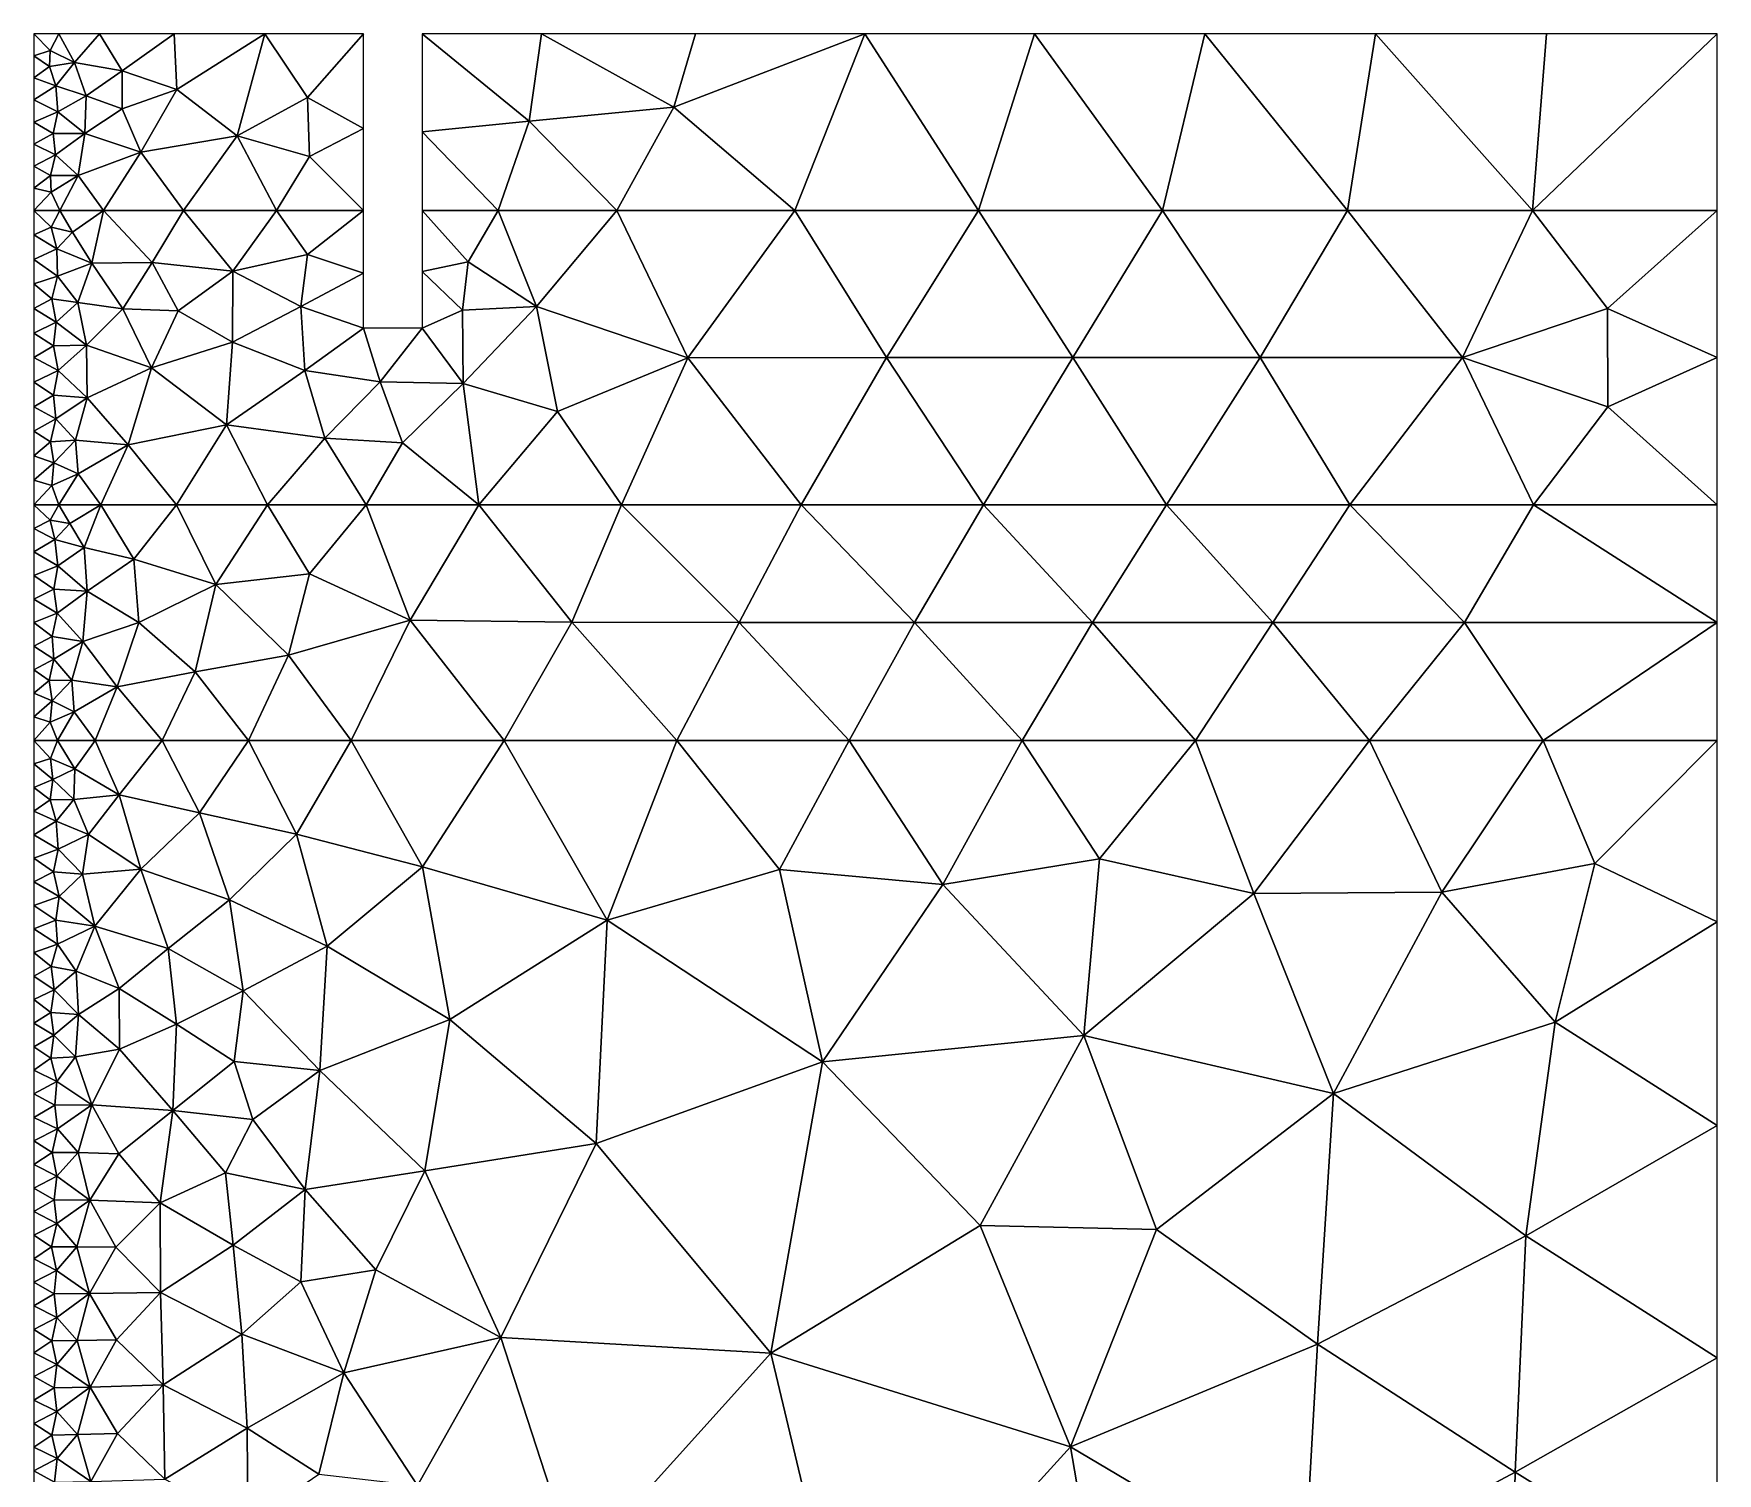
# Model space of a CAD drawing. Header units: metres. Extents: x 1 to 72, y -280 to 0.
# Drawn here: x 1 to 72.5, y -61.1 to 0 of the extents above; entities that cross this region are included whole.
import ezdxf

# ---------------------------------------------------------------- set-up
doc = ezdxf.new("R2010")
doc.units = ezdxf.units.M

msp = doc.modelspace()

# ---------------------------------------------------------------- linework, layer by layer
at = {"layer": 'layer', "color": 0}
for points in [[(1, 0), (1, -0.9375), (1.69765, -0.71181)], [(2.07277, 0), (1, 0), (1.69765, -0.71181)], [(2.73909, -1.22739), (2.07277, 0), (1.69765, -0.71181)], [(3.79344, 0), (2.07277, 0), (2.73909, -1.22739)], [(4.76298, -1.56992), (3.79344, 0), (2.73909, -1.22739)], [(6.97285, 0), (3.79344, 0), (4.76298, -1.56992)], [(6.97285, 0), (4.76298, -1.56992), (7.08224, -2.36411)], [(10.8201, 0), (6.97285, 0), (7.08224, -2.36411)], [(9.63939, -4.33624), (10.8201, 0), (7.08224, -2.36411)], [(12.6349, -2.71457), (10.8201, 0), (9.63939, -4.33624)], [(15, 0), (10.8201, 0), (12.6349, -2.71457)], [(15, -4.01767), (15, 0), (12.6349, -2.71457)], [(17.5, 0), (17.5, -4.1617), (22.0404, -3.71343)], [(22.5658, 0), (17.5, 0), (22.0404, -3.71343)], [(28.1859, -3.11889), (22.5658, 0), (22.0404, -3.71343)], [(29.1092, 0), (22.5658, 0), (28.1859, -3.11889)], [(36.3006, 0), (29.1092, 0), (28.1859, -3.11889)], [(28.1859, -3.11889), (33.3286, -7.5), (36.3006, 0)], [(33.3286, -7.5), (41.1229, -7.5), (36.3006, 0)], [(43.507, 0), (36.3006, 0), (41.1229, -7.5)], [(41.1229, -7.5), (48.9431, -7.5), (43.507, 0)], [(50.7376, 0), (43.507, 0), (48.9431, -7.5)], [(48.9431, -7.5), (56.7906, -7.5), (50.7376, 0)], [(57.9893, 0), (50.7376, 0), (56.7906, -7.5)], [(56.7906, -7.5), (64.6453, -7.5), (57.9893, 0)], [(65.2446, 0), (57.9893, 0), (64.6453, -7.5)], [(64.6453, -7.5), (72.5, -7.5), (72.5, 0)], [(72.5, 0), (65.2446, 0), (64.6453, -7.5)], [(1.69765, -0.71181), (1, -0.9375), (1.67637, -1.39417)], [(1.69765, -0.71181), (1.67637, -1.39417), (2.73909, -1.22739)], [(1, -0.9375), (1, -1.875), (1.67637, -1.39417)], [(1.67637, -1.39417), (1, -1.875), (1.94608, -2.2124)], [(1.67637, -1.39417), (1.94608, -2.2124), (2.73909, -1.22739)], [(2.73909, -1.22739), (1.94608, -2.2124), (3.23296, -2.63935)], [(4.76298, -1.56992), (2.73909, -1.22739), (3.23296, -2.63935)], [(1, -1.875), (1, -2.8125), (1.94608, -2.2124)], [(4.75731, -3.18868), (4.76298, -1.56992), (3.23296, -2.63935)], [(7.08224, -2.36411), (4.76298, -1.56992), (4.75731, -3.18868)], [(1.94608, -2.2124), (1, -2.8125), (2.02923, -3.31745)], [(1, -2.8125), (1, -3.75), (2.02923, -3.31745)], [(1.94608, -2.2124), (2.02923, -3.31745), (3.23296, -2.63935)], [(3.23296, -2.63935), (2.02923, -3.31745), (3.17179, -4.24133)], [(3.23296, -2.63935), (3.17179, -4.24133), (4.75731, -3.18868)], [(5.55144, -5.02421), (7.08224, -2.36411), (4.75731, -3.18868)], [(5.55144, -5.02421), (9.63939, -4.33624), (7.08224, -2.36411)], [(12.7179, -5.2137), (12.6349, -2.71457), (9.63939, -4.33624)], [(12.7179, -5.2137), (15, -4.01767), (12.6349, -2.71457)], [(2.02923, -3.31745), (1, -3.75), (1.82634, -4.23207)], [(2.02923, -3.31745), (1.82634, -4.23207), (3.17179, -4.24133)], [(3.17179, -4.24133), (5.55144, -5.02421), (4.75731, -3.18868)], [(22.0404, -3.71343), (25.7708, -7.5), (28.1859, -3.11889)], [(25.7708, -7.5), (33.3286, -7.5), (28.1859, -3.11889)], [(1, -3.75), (1, -4.6875), (1.82634, -4.23207)], [(1.82634, -4.23207), (1, -4.6875), (1.93213, -5.14124)], [(1.82634, -4.23207), (1.93213, -5.14124), (3.17179, -4.24133)], [(3.17179, -4.24133), (1.93213, -5.14124), (2.88378, -6.02569)], [(2.88378, -6.02569), (5.55144, -5.02421), (3.17179, -4.24133)], [(15, -7.5), (15, -4.01767), (12.7179, -5.2137)], [(22.0404, -3.71343), (17.5, -4.1617), (20.7198, -7.5)], [(17.5, -4.1617), (17.5, -7.5), (20.7198, -7.5)], [(20.7198, -7.5), (25.7708, -7.5), (22.0404, -3.71343)], [(1, -4.6875), (1, -5.625), (1.93213, -5.14124)], [(5.55144, -5.02421), (7.36363, -7.5), (9.63939, -4.33624)], [(7.36363, -7.5), (11.3151, -7.5), (9.63939, -4.33624)], [(9.63939, -4.33624), (11.3151, -7.5), (12.7179, -5.2137)], [(1.93213, -5.14124), (1, -5.625), (1.7115, -6.01899)], [(1, -5.625), (1, -6.5625), (1.7115, -6.01899)], [(1.93213, -5.14124), (1.7115, -6.01899), (2.88378, -6.02569)], [(2.88378, -6.02569), (3.9631, -7.5), (5.55144, -5.02421)], [(3.9631, -7.5), (7.36363, -7.5), (5.55144, -5.02421)], [(11.3151, -7.5), (15, -7.5), (12.7179, -5.2137)], [(1.7115, -6.01899), (1, -6.5625), (1.74206, -6.72303)], [(1.7115, -6.01899), (1.74206, -6.72303), (2.88378, -6.02569)], [(1.74206, -6.72303), (2.11502, -7.5), (2.88378, -6.02569)], [(2.11502, -7.5), (3.9631, -7.5), (2.88378, -6.02569)], [(1, -6.5625), (1, -7.5), (1.74206, -6.72303)], [(1, -7.5), (2.11502, -7.5), (1.74206, -6.72303)], [(1, -7.5), (1, -8.54167), (1.74935, -8.21847)], [(2.11502, -7.5), (1, -7.5), (1.74935, -8.21847)], [(2.65249, -8.41872), (2.11502, -7.5), (1.74935, -8.21847)], [(3.9631, -7.5), (2.11502, -7.5), (2.65249, -8.41872)], [(3.9631, -7.5), (2.65249, -8.41872), (3.46421, -9.73848)], [(6.02837, -9.71084), (3.9631, -7.5), (3.46421, -9.73848)], [(7.36363, -7.5), (3.9631, -7.5), (6.02837, -9.71084)], [(9.46393, -10.0747), (7.36363, -7.5), (6.02837, -9.71084)], [(11.3151, -7.5), (7.36363, -7.5), (9.46393, -10.0747)], [(12.6237, -9.36625), (11.3151, -7.5), (9.46393, -10.0747)], [(15, -7.5), (11.3151, -7.5), (12.6237, -9.36625)], [(15, -10.1639), (15, -7.5), (12.6237, -9.36625)], [(17.5, -7.5), (17.5, -10.0969), (19.4571, -9.68379)], [(20.7198, -7.5), (17.5, -7.5), (19.4571, -9.68379)], [(22.3537, -11.5802), (20.7198, -7.5), (19.4571, -9.68379)], [(25.7708, -7.5), (20.7198, -7.5), (22.3537, -11.5802)], [(28.7845, -13.7663), (25.7708, -7.5), (22.3537, -11.5802)], [(33.3286, -7.5), (25.7708, -7.5), (28.7845, -13.7663)], [(37.2167, -13.7522), (33.3286, -7.5), (28.7845, -13.7663)], [(41.1229, -7.5), (33.3286, -7.5), (37.2167, -13.7522)], [(45.1348, -13.7503), (41.1229, -7.5), (37.2167, -13.7522)], [(48.9431, -7.5), (41.1229, -7.5), (45.1348, -13.7503)], [(53.0917, -13.7499), (48.9431, -7.5), (45.1348, -13.7503)], [(56.7906, -7.5), (48.9431, -7.5), (53.0917, -13.7499)], [(61.6843, -13.7492), (56.7906, -7.5), (53.0917, -13.7499)], [(64.6453, -7.5), (56.7906, -7.5), (61.6843, -13.7492)], [(67.8336, -11.666), (64.6453, -7.5), (61.6843, -13.7492)], [(72.5, -7.5), (64.6453, -7.5), (67.8336, -11.666)], [(72.5, -13.75), (72.5, -7.5), (67.8336, -11.666)], [(1.74935, -8.21847), (1, -8.54167), (1.97925, -9.13195)], [(1, -8.54167), (1, -9.58333), (1.97925, -9.13195)], [(1.74935, -8.21847), (1.97925, -9.13195), (2.65249, -8.41872)], [(2.65249, -8.41872), (1.97925, -9.13195), (3.46421, -9.73848)], [(1.97925, -9.13195), (1, -9.58333), (2.01216, -10.2895)], [(1.97925, -9.13195), (2.01216, -10.2895), (3.46421, -9.73848)], [(1, -9.58333), (1, -10.625), (2.01216, -10.2895)], [(2.01216, -10.2895), (2.86933, -11.4067), (3.46421, -9.73848)], [(3.46421, -9.73848), (2.86933, -11.4067), (4.78483, -11.6807)], [(6.02837, -9.71084), (3.46421, -9.73848), (4.78483, -11.6807)], [(7.1382, -11.759), (6.02837, -9.71084), (4.78483, -11.6807)], [(9.46393, -10.0747), (6.02837, -9.71084), (7.1382, -11.759)], [(12.3398, -11.5814), (12.6237, -9.36625), (9.46393, -10.0747)], [(12.3398, -11.5814), (15, -10.1639), (12.6237, -9.36625)], [(19.4571, -9.68379), (17.5, -10.0969), (19.2118, -11.7418)], [(19.4571, -9.68379), (19.2118, -11.7418), (22.3537, -11.5802)], [(2.01216, -10.2895), (1, -10.625), (1.76596, -11.2484)], [(1, -10.625), (1, -11.6667), (1.76596, -11.2484)], [(2.01216, -10.2895), (1.76596, -11.2484), (2.86933, -11.4067)], [(9.46393, -10.0747), (7.1382, -11.759), (9.44071, -13.0906)], [(9.44071, -13.0906), (12.3398, -11.5814), (9.46393, -10.0747)], [(15, -12.5), (15, -10.1639), (12.3398, -11.5814)], [(17.5, -10.0969), (17.5, -12.5), (19.2118, -11.7418)], [(1.76596, -11.2484), (1, -11.6667), (1.95457, -12.2506)], [(1.76596, -11.2484), (1.95457, -12.2506), (2.86933, -11.4067)], [(2.86933, -11.4067), (1.95457, -12.2506), (3.24915, -13.2233)], [(2.86933, -11.4067), (3.24915, -13.2233), (4.78483, -11.6807)], [(1, -11.6667), (1, -12.7083), (1.95457, -12.2506)], [(4.78483, -11.6807), (3.24915, -13.2233), (6.00965, -14.1908)], [(7.1382, -11.759), (4.78483, -11.6807), (6.00965, -14.1908)], [(6.00965, -14.1908), (9.44071, -13.0906), (7.1382, -11.759)], [(12.5107, -14.2929), (12.3398, -11.5814), (9.44071, -13.0906)], [(15, -12.5), (12.3398, -11.5814), (12.5107, -14.2929)], [(19.2118, -11.7418), (17.5, -12.5), (19.2377, -14.8549)], [(19.2118, -11.7418), (19.2377, -14.8549), (22.3537, -11.5802)], [(19.2377, -14.8549), (23.2495, -16.0403), (22.3537, -11.5802)], [(23.2495, -16.0403), (28.7845, -13.7663), (22.3537, -11.5802)], [(67.8432, -15.833), (67.8336, -11.666), (61.6843, -13.7492)], [(67.8432, -15.833), (72.5, -13.75), (67.8336, -11.666)], [(1.95457, -12.2506), (1, -12.7083), (1.84659, -13.248)], [(1, -12.7083), (1, -13.75), (1.84659, -13.248)], [(1.95457, -12.2506), (1.84659, -13.248), (3.24915, -13.2233)], [(15.7164, -14.7808), (15, -12.5), (12.5107, -14.2929)], [(17.5, -12.5), (15, -12.5), (15.7164, -14.7808)], [(17.5, -12.5), (15.7164, -14.7808), (19.2377, -14.8549)], [(1.84659, -13.248), (1, -13.75), (2.03421, -14.3038)], [(1.84659, -13.248), (2.03421, -14.3038), (3.24915, -13.2233)], [(3.24915, -13.2233), (2.03421, -14.3038), (3.26611, -15.4562)], [(3.24915, -13.2233), (3.26611, -15.4562), (6.00965, -14.1908)], [(6.00965, -14.1908), (9.18992, -16.6034), (9.44071, -13.0906)], [(12.5107, -14.2929), (9.44071, -13.0906), (9.18992, -16.6034)], [(1, -13.75), (1, -14.7917), (2.03421, -14.3038)], [(5.00931, -17.4583), (6.00965, -14.1908), (3.26611, -15.4562)], [(5.00931, -17.4583), (9.18992, -16.6034), (6.00965, -14.1908)], [(9.18992, -16.6034), (13.3577, -17.1754), (12.5107, -14.2929)], [(15.7164, -14.7808), (12.5107, -14.2929), (13.3577, -17.1754)], [(23.2495, -16.0403), (25.965, -20), (28.7845, -13.7663)], [(25.965, -20), (33.5912, -20), (28.7845, -13.7663)], [(28.7845, -13.7663), (33.5912, -20), (37.2167, -13.7522)], [(33.5912, -20), (41.3331, -20), (37.2167, -13.7522)], [(37.2167, -13.7522), (41.3331, -20), (45.1348, -13.7503)], [(41.3331, -20), (49.1015, -20), (45.1348, -13.7503)], [(45.1348, -13.7503), (49.1015, -20), (53.0917, -13.7499)], [(49.1015, -20), (56.8965, -20), (53.0917, -13.7499)], [(53.0917, -13.7499), (56.8965, -20), (61.6843, -13.7492)], [(56.8965, -20), (64.6983, -20), (61.6843, -13.7492)], [(61.6843, -13.7492), (64.6983, -20), (67.8432, -15.833)], [(72.5, -20), (72.5, -13.75), (67.8432, -15.833)], [(2.03421, -14.3038), (1, -14.7917), (1.84667, -15.3489)], [(1, -14.7917), (1, -15.8333), (1.84667, -15.3489)], [(2.03421, -14.3038), (1.84667, -15.3489), (3.26611, -15.4562)], [(13.3577, -17.1754), (16.67, -17.3626), (15.7164, -14.7808)], [(16.67, -17.3626), (19.2377, -14.8549), (15.7164, -14.7808)], [(16.67, -17.3626), (19.9067, -20), (19.2377, -14.8549)], [(19.9067, -20), (23.2495, -16.0403), (19.2377, -14.8549)], [(1.84667, -15.3489), (1, -15.8333), (1.93533, -16.3516)], [(1.84667, -15.3489), (1.93533, -16.3516), (3.26611, -15.4562)], [(3.26611, -15.4562), (1.93533, -16.3516), (2.78235, -17.2611)], [(2.78235, -17.2611), (5.00931, -17.4583), (3.26611, -15.4562)], [(1, -15.8333), (1, -16.875), (1.93533, -16.3516)], [(1.93533, -16.3516), (1, -16.875), (1.7162, -17.3277)], [(1.93533, -16.3516), (1.7162, -17.3277), (2.78235, -17.2611)], [(19.9067, -20), (25.965, -20), (23.2495, -16.0403)], [(64.6983, -20), (72.5, -20), (67.8432, -15.833)], [(1, -16.875), (1, -17.9167), (1.7162, -17.3277)], [(5.00931, -17.4583), (7.06398, -20), (9.18992, -16.6034)], [(7.06398, -20), (10.9368, -20), (9.18992, -16.6034)], [(9.18992, -16.6034), (10.9368, -20), (13.3577, -17.1754)], [(1.7162, -17.3277), (1, -17.9167), (1.86008, -18.2227)], [(1.7162, -17.3277), (1.86008, -18.2227), (2.78235, -17.2611)], [(2.78235, -17.2611), (1.86008, -18.2227), (2.89221, -18.6882)], [(2.89221, -18.6882), (5.00931, -17.4583), (2.78235, -17.2611)], [(2.89221, -18.6882), (3.85827, -20), (5.00931, -17.4583)], [(3.85827, -20), (7.06398, -20), (5.00931, -17.4583)], [(10.9368, -20), (15.1212, -20), (13.3577, -17.1754)], [(13.3577, -17.1754), (15.1212, -20), (16.67, -17.3626)], [(15.1212, -20), (19.9067, -20), (16.67, -17.3626)], [(1, -17.9167), (1, -18.9583), (1.86008, -18.2227)], [(1.86008, -18.2227), (1, -18.9583), (1.76571, -19.1756)], [(1.86008, -18.2227), (1.76571, -19.1756), (2.89221, -18.6882)], [(1, -18.9583), (1, -20), (1.76571, -19.1756)], [(1, -20), (2.07229, -20), (1.76571, -19.1756)], [(1.76571, -19.1756), (2.07229, -20), (2.89221, -18.6882)], [(2.07229, -20), (3.85827, -20), (2.89221, -18.6882)], [(1, -20), (1, -21), (1.70242, -20.6521)], [(2.07229, -20), (1, -20), (1.70242, -20.6521)], [(2.537, -20.7878), (2.07229, -20), (1.70242, -20.6521)], [(3.85827, -20), (2.07229, -20), (2.537, -20.7878)], [(3.85827, -20), (2.537, -20.7878), (3.1464, -21.8059)], [(5.25767, -22.3087), (3.85827, -20), (3.1464, -21.8059)], [(7.06398, -20), (3.85827, -20), (5.25767, -22.3087)], [(8.73445, -23.3859), (7.06398, -20), (5.25767, -22.3087)], [(10.9368, -20), (7.06398, -20), (8.73445, -23.3859)], [(12.72, -22.9339), (10.9368, -20), (8.73445, -23.3859)], [(15.1212, -20), (10.9368, -20), (12.72, -22.9339)], [(16.983, -24.9001), (15.1212, -20), (12.72, -22.9339)], [(19.9067, -20), (15.1212, -20), (16.983, -24.9001)], [(23.8518, -24.9829), (19.9067, -20), (16.983, -24.9001)], [(25.965, -20), (19.9067, -20), (23.8518, -24.9829)], [(30.961, -24.997), (25.965, -20), (23.8518, -24.9829)], [(33.5912, -20), (25.965, -20), (30.961, -24.997)], [(38.4103, -24.9994), (33.5912, -20), (30.961, -24.997)], [(41.3331, -20), (33.5912, -20), (38.4103, -24.9994)], [(45.9643, -24.9998), (41.3331, -20), (38.4103, -24.9994)], [(49.1015, -20), (41.3331, -20), (45.9643, -24.9998)], [(53.6301, -24.9999), (49.1015, -20), (45.9643, -24.9998)], [(56.8965, -20), (49.1015, -20), (53.6301, -24.9999)], [(61.7596, -24.9999), (56.8965, -20), (53.6301, -24.9999)], [(64.6983, -20), (56.8965, -20), (61.7596, -24.9999)], [(72.5, -25), (64.6983, -20), (61.7596, -24.9999)], [(72.5, -25), (72.5, -20), (64.6983, -20)], [(1.70242, -20.6521), (1, -21), (1.90279, -21.4727)], [(1.70242, -20.6521), (1.90279, -21.4727), (2.537, -20.7878)], [(1, -21), (1, -22), (1.90279, -21.4727)], [(2.537, -20.7878), (1.90279, -21.4727), (3.1464, -21.8059)], [(1.90279, -21.4727), (1, -22), (2.0301, -22.5871)], [(1, -22), (1, -23), (2.0301, -22.5871)], [(1.90279, -21.4727), (2.0301, -22.5871), (3.1464, -21.8059)], [(2.0301, -22.5871), (3.26846, -23.6669), (3.1464, -21.8059)], [(5.25767, -22.3087), (3.1464, -21.8059), (3.26846, -23.6669)], [(2.0301, -22.5871), (1, -23), (1.86096, -23.572)], [(2.0301, -22.5871), (1.86096, -23.572), (3.26846, -23.6669)], [(5.46866, -24.9938), (5.25767, -22.3087), (3.26846, -23.6669)], [(8.73445, -23.3859), (5.25767, -22.3087), (5.46866, -24.9938)], [(1, -23), (1, -24), (1.86096, -23.572)], [(1.86096, -23.572), (1, -24), (2.00231, -24.6035)], [(1.86096, -23.572), (2.00231, -24.6035), (3.26846, -23.6669)], [(5.46866, -24.9938), (7.85899, -27.0813), (8.73445, -23.3859)], [(7.85899, -27.0813), (11.8164, -26.3835), (8.73445, -23.3859)], [(12.72, -22.9339), (8.73445, -23.3859), (11.8164, -26.3835)], [(11.8164, -26.3835), (16.983, -24.9001), (12.72, -22.9339)], [(1, -24), (1, -25), (2.00231, -24.6035)], [(3.26846, -23.6669), (2.00231, -24.6035), (3.08801, -25.7936)], [(3.26846, -23.6669), (3.08801, -25.7936), (5.46866, -24.9938)], [(2.00231, -24.6035), (1, -25), (1.792, -25.5883)], [(1, -25), (1, -26), (1.792, -25.5883)], [(2.00231, -24.6035), (1.792, -25.5883), (3.08801, -25.7936)], [(4.54677, -27.7268), (5.46866, -24.9938), (3.08801, -25.7936)], [(4.54677, -27.7268), (7.85899, -27.0813), (5.46866, -24.9938)], [(11.8164, -26.3835), (14.4762, -30), (16.983, -24.9001)], [(14.4762, -30), (20.9831, -30), (16.983, -24.9001)], [(16.983, -24.9001), (20.9831, -30), (23.8518, -24.9829)], [(20.9831, -30), (28.3099, -30), (23.8518, -24.9829)], [(23.8518, -24.9829), (28.3099, -30), (30.961, -24.997)], [(28.3099, -30), (35.6374, -30), (30.961, -24.997)], [(30.961, -24.997), (35.6374, -30), (38.4103, -24.9994)], [(35.6374, -30), (42.9744, -30), (38.4103, -24.9994)], [(38.4103, -24.9994), (42.9744, -30), (45.9643, -24.9998)], [(42.9744, -30), (50.3366, -30), (45.9643, -24.9998)], [(45.9643, -24.9998), (50.3366, -30), (53.6301, -24.9999)], [(50.3366, -30), (57.7219, -30), (53.6301, -24.9999)], [(53.6301, -24.9999), (57.7219, -30), (61.7596, -24.9999)], [(57.7219, -30), (65.1109, -30), (61.7596, -24.9999)], [(65.1109, -30), (72.5, -25), (61.7596, -24.9999)], [(72.5, -30), (72.5, -25), (65.1109, -30)], [(1.792, -25.5883), (1, -26), (1.86088, -26.5459)], [(1.792, -25.5883), (1.86088, -26.5459), (3.08801, -25.7936)], [(1, -26), (1, -27), (1.86088, -26.5459)], [(3.08801, -25.7936), (1.86088, -26.5459), (2.62026, -27.4365)], [(2.62026, -27.4365), (4.54677, -27.7268), (3.08801, -25.7936)], [(7.85899, -27.0813), (10.1165, -30), (11.8164, -26.3835)], [(10.1165, -30), (14.4762, -30), (11.8164, -26.3835)], [(1.86088, -26.5459), (1, -27), (1.65589, -27.4594)], [(1, -27), (1, -28), (1.65589, -27.4594)], [(1.86088, -26.5459), (1.65589, -27.4594), (2.62026, -27.4365)], [(4.54677, -27.7268), (6.45523, -30), (7.85899, -27.0813)], [(6.45523, -30), (10.1165, -30), (7.85899, -27.0813)], [(1.65589, -27.4594), (1, -28), (1.78435, -28.3164)], [(1.65589, -27.4594), (1.78435, -28.3164), (2.62026, -27.4365)], [(2.62026, -27.4365), (1.78435, -28.3164), (2.71512, -28.7832)], [(2.71512, -28.7832), (4.54677, -27.7268), (2.62026, -27.4365)], [(2.71512, -28.7832), (3.61147, -30), (4.54677, -27.7268)], [(3.61147, -30), (6.45523, -30), (4.54677, -27.7268)], [(1, -28), (1, -29), (1.78435, -28.3164)], [(1.78435, -28.3164), (1, -29), (1.70398, -29.2199)], [(1.78435, -28.3164), (1.70398, -29.2199), (2.71512, -28.7832)], [(1, -29), (1, -30), (1.70398, -29.2199)], [(1, -30), (2.00967, -30), (1.70398, -29.2199)], [(1.70398, -29.2199), (2.00967, -30), (2.71512, -28.7832)], [(2.00967, -30), (3.61147, -30), (2.71512, -28.7832)], [(1, -30), (1, -31), (1.71376, -30.773)], [(2.00967, -30), (1, -30), (1.71376, -30.773)], [(2.74916, -31.2006), (2.00967, -30), (1.71376, -30.773)], [(3.61147, -30), (2.00967, -30), (2.74916, -31.2006)], [(4.63684, -32.313), (3.61147, -30), (2.74916, -31.2006)], [(6.45523, -30), (3.61147, -30), (4.63684, -32.313)], [(8.04414, -33.0787), (6.45523, -30), (4.63684, -32.313)], [(10.1165, -30), (6.45523, -30), (8.04414, -33.0787)], [(12.16, -33.9823), (10.1165, -30), (8.04414, -33.0787)], [(14.4762, -30), (10.1165, -30), (12.16, -33.9823)], [(17.5165, -35.3624), (14.4762, -30), (12.16, -33.9823)], [(20.9831, -30), (14.4762, -30), (17.5165, -35.3624)], [(25.3596, -37.6332), (20.9831, -30), (17.5165, -35.3624)], [(28.3099, -30), (20.9831, -30), (25.3596, -37.6332)], [(32.6785, -35.48), (28.3099, -30), (25.3596, -37.6332)], [(35.6374, -30), (28.3099, -30), (32.6785, -35.48)], [(39.6087, -36.1147), (35.6374, -30), (32.6785, -35.48)], [(42.9744, -30), (35.6374, -30), (39.6087, -36.1147)], [(46.2675, -35.0313), (42.9744, -30), (39.6087, -36.1147)], [(50.3366, -30), (42.9744, -30), (46.2675, -35.0313)], [(52.8208, -36.4998), (50.3366, -30), (46.2675, -35.0313)], [(57.7219, -30), (50.3366, -30), (52.8208, -36.4998)], [(60.7958, -36.4461), (57.7219, -30), (52.8208, -36.4998)], [(65.1109, -30), (57.7219, -30), (60.7958, -36.4461)], [(67.3045, -35.2222), (65.1109, -30), (60.7958, -36.4461)], [(72.5, -30), (65.1109, -30), (67.3045, -35.2222)], [(72.5, -37.6991), (72.5, -30), (67.3045, -35.2222)], [(1.71376, -30.773), (1, -31), (1.80998, -31.6642)], [(1, -31), (1, -32), (1.80998, -31.6642)], [(1.71376, -30.773), (1.80998, -31.6642), (2.74916, -31.2006)], [(2.74916, -31.2006), (1.80998, -31.6642), (2.70107, -32.5009)], [(4.63684, -32.313), (2.74916, -31.2006), (2.70107, -32.5009)], [(1.80998, -31.6642), (1, -32), (1.69467, -32.5175)], [(1, -32), (1, -33), (1.69467, -32.5175)], [(1.80998, -31.6642), (1.69467, -32.5175), (2.70107, -32.5009)], [(1.69467, -32.5175), (1, -33), (1.96011, -33.4338)], [(1.69467, -32.5175), (1.96011, -33.4338), (2.70107, -32.5009)], [(1.96011, -33.4338), (3.32846, -33.9874), (2.70107, -32.5009)], [(4.63684, -32.313), (2.70107, -32.5009), (3.32846, -33.9874)], [(5.5464, -35.4674), (4.63684, -32.313), (3.32846, -33.9874)], [(8.04414, -33.0787), (4.63684, -32.313), (5.5464, -35.4674)], [(1, -33), (1, -34), (1.96011, -33.4338)], [(1.96011, -33.4338), (1, -34), (2.03431, -34.6087)], [(1.96011, -33.4338), (2.03431, -34.6087), (3.32846, -33.9874)], [(9.31927, -36.7596), (8.04414, -33.0787), (5.5464, -35.4674)], [(12.16, -33.9823), (8.04414, -33.0787), (9.31927, -36.7596)], [(1, -34), (1, -35), (2.03431, -34.6087)], [(3.32846, -33.9874), (2.03431, -34.6087), (3.07538, -35.6741)], [(3.32846, -33.9874), (3.07538, -35.6741), (5.5464, -35.4674)], [(13.4658, -38.7372), (12.16, -33.9823), (9.31927, -36.7596)], [(17.5165, -35.3624), (12.16, -33.9823), (13.4658, -38.7372)], [(2.03431, -34.6087), (1, -35), (1.83818, -35.5765)], [(1, -35), (1, -36), (1.83818, -35.5765)], [(2.03431, -34.6087), (1.83818, -35.5765), (3.07538, -35.6741)], [(46.2675, -35.0313), (39.6087, -36.1147), (45.6034, -42.5252)], [(52.8208, -36.4998), (46.2675, -35.0313), (45.6034, -42.5252)], [(1.83818, -35.5765), (1, -36), (2.077, -36.6238)], [(1.83818, -35.5765), (2.077, -36.6238), (3.07538, -35.6741)], [(3.07538, -35.6741), (2.077, -36.6238), (3.60427, -37.8859)], [(3.07538, -35.6741), (3.60427, -37.8859), (5.5464, -35.4674)], [(5.5464, -35.4674), (3.60427, -37.8859), (6.70471, -38.8355)], [(9.31927, -36.7596), (5.5464, -35.4674), (6.70471, -38.8355)], [(18.6669, -41.8436), (17.5165, -35.3624), (13.4658, -38.7372)], [(25.3596, -37.6332), (17.5165, -35.3624), (18.6669, -41.8436)], [(32.6785, -35.48), (25.3596, -37.6332), (34.5044, -43.6384)], [(39.6087, -36.1147), (32.6785, -35.48), (34.5044, -43.6384)], [(65.6117, -41.9586), (67.3045, -35.2222), (60.7958, -36.4461)], [(65.6117, -41.9586), (72.5, -37.6991), (67.3045, -35.2222)], [(1, -36), (1, -37), (2.077, -36.6238)], [(45.6034, -42.5252), (39.6087, -36.1147), (34.5044, -43.6384)], [(60.7958, -36.4461), (52.8208, -36.4998), (56.1985, -44.9876)], [(56.1985, -44.9876), (65.6117, -41.9586), (60.7958, -36.4461)], [(2.077, -36.6238), (1, -37), (1.94081, -37.6255)], [(1, -37), (1, -38), (1.94081, -37.6255)], [(2.077, -36.6238), (1.94081, -37.6255), (3.60427, -37.8859)], [(9.89606, -40.627), (9.31927, -36.7596), (6.70471, -38.8355)], [(13.4658, -38.7372), (9.31927, -36.7596), (9.89606, -40.627)], [(56.1985, -44.9876), (52.8208, -36.4998), (45.6034, -42.5252)], [(1.94081, -37.6255), (1, -38), (2.01602, -38.6472)], [(1.94081, -37.6255), (2.01602, -38.6472), (3.60427, -37.8859)], [(3.60427, -37.8859), (2.01602, -38.6472), (2.80478, -39.7944)], [(3.60427, -37.8859), (2.80478, -39.7944), (4.6342, -40.5315)], [(3.60427, -37.8859), (4.6342, -40.5315), (6.70471, -38.8355)], [(25.3596, -37.6332), (18.6669, -41.8436), (24.8806, -47.1065)], [(34.5044, -43.6384), (25.3596, -37.6332), (24.8806, -47.1065)], [(72.5, -46.3466), (72.5, -37.6991), (65.6117, -41.9586)], [(1, -38), (1, -39), (2.01602, -38.6472)], [(2.01602, -38.6472), (1, -39), (1.73941, -39.6009)], [(1, -39), (1, -40), (1.73941, -39.6009)], [(2.01602, -38.6472), (1.73941, -39.6009), (2.80478, -39.7944)], [(6.70471, -38.8355), (4.6342, -40.5315), (7.07178, -42.0392)], [(9.89606, -40.627), (6.70471, -38.8355), (7.07178, -42.0392)], [(13.1516, -44.0169), (13.4658, -38.7372), (9.89606, -40.627)], [(18.6669, -41.8436), (13.4658, -38.7372), (13.1516, -44.0169)], [(1.73941, -39.6009), (1, -40), (1.86563, -40.5923)], [(1, -40), (1, -41), (1.86563, -40.5923)], [(1.73941, -39.6009), (1.86563, -40.5923), (2.80478, -39.7944)], [(2.80478, -39.7944), (1.86563, -40.5923), (2.91054, -41.6344)], [(2.80478, -39.7944), (2.91054, -41.6344), (4.6342, -40.5315)], [(1.86563, -40.5923), (1, -41), (1.72989, -41.5433)], [(1.86563, -40.5923), (1.72989, -41.5433), (2.91054, -41.6344)], [(4.6342, -40.5315), (2.91054, -41.6344), (4.6469, -43.1118)], [(4.6342, -40.5315), (4.6469, -43.1118), (7.07178, -42.0392)], [(9.5087, -43.6355), (9.89606, -40.627), (7.07178, -42.0392)], [(13.1516, -44.0169), (9.89606, -40.627), (9.5087, -43.6355)], [(1, -41), (1, -42), (1.72989, -41.5433)], [(1.72989, -41.5433), (1, -42), (1.85909, -42.5133)], [(1, -42), (1, -43), (1.85909, -42.5133)], [(1.72989, -41.5433), (1.85909, -42.5133), (2.91054, -41.6344)], [(2.91054, -41.6344), (1.85909, -42.5133), (2.77626, -43.4353)], [(2.91054, -41.6344), (2.77626, -43.4353), (4.6469, -43.1118)], [(7.07178, -42.0392), (4.6469, -43.1118), (6.90949, -45.7144)], [(7.07178, -42.0392), (6.90949, -45.7144), (9.5087, -43.6355)], [(18.6669, -41.8436), (13.1516, -44.0169), (17.6178, -48.271)], [(24.8806, -47.1065), (18.6669, -41.8436), (17.6178, -48.271)], [(64.3731, -51.0346), (65.6117, -41.9586), (56.1985, -44.9876)], [(64.3731, -51.0346), (72.5, -46.3466), (65.6117, -41.9586)], [(1.85909, -42.5133), (1, -43), (1.72614, -43.4817)], [(1.85909, -42.5133), (1.72614, -43.4817), (2.77626, -43.4353)], [(45.6034, -42.5252), (34.5044, -43.6384), (41.1992, -50.5906)], [(48.6874, -50.7562), (45.6034, -42.5252), (41.1992, -50.5906)], [(56.1985, -44.9876), (45.6034, -42.5252), (48.6874, -50.7562)], [(1, -43), (1, -44), (1.72614, -43.4817)], [(1.72614, -43.4817), (1, -44), (1.98007, -44.4759)], [(1.72614, -43.4817), (1.98007, -44.4759), (2.77626, -43.4353)], [(2.77626, -43.4353), (1.98007, -44.4759), (3.47236, -45.4641)], [(2.77626, -43.4353), (3.47236, -45.4641), (4.6469, -43.1118)], [(4.6469, -43.1118), (3.47236, -45.4641), (6.90949, -45.7144)], [(1, -44), (1, -45), (1.98007, -44.4759)], [(9.5087, -43.6355), (6.90949, -45.7144), (10.303, -46.0919)], [(13.1516, -44.0169), (9.5087, -43.6355), (10.303, -46.0919)], [(12.525, -49.0637), (13.1516, -44.0169), (10.303, -46.0919)], [(17.6178, -48.271), (13.1516, -44.0169), (12.525, -49.0637)], [(34.5044, -43.6384), (24.8806, -47.1065), (32.3025, -56.0074)], [(41.1992, -50.5906), (34.5044, -43.6384), (32.3025, -56.0074)], [(1.98007, -44.4759), (1, -45), (1.89492, -45.4833)], [(1, -45), (1, -46), (1.89492, -45.4833)], [(1.98007, -44.4759), (1.89492, -45.4833), (3.47236, -45.4641)], [(55.5189, -55.6242), (56.1985, -44.9876), (48.6874, -50.7562)], [(55.5189, -55.6242), (64.3731, -51.0346), (56.1985, -44.9876)], [(1.89492, -45.4833), (1, -46), (2.0075, -46.4887)], [(1.89492, -45.4833), (2.0075, -46.4887), (3.47236, -45.4641)], [(3.47236, -45.4641), (2.0075, -46.4887), (2.8876, -47.4967)], [(3.47236, -45.4641), (2.8876, -47.4967), (4.62132, -47.5538)], [(3.47236, -45.4641), (4.62132, -47.5538), (6.90949, -45.7144)], [(6.90949, -45.7144), (4.62132, -47.5538), (6.36728, -49.6249)], [(6.90949, -45.7144), (6.36728, -49.6249), (9.14936, -48.3516)], [(6.90949, -45.7144), (9.14936, -48.3516), (10.303, -46.0919)], [(1, -46), (1, -47), (2.0075, -46.4887)], [(12.525, -49.0637), (10.303, -46.0919), (9.14936, -48.3516)], [(72.5, -56.2047), (72.5, -46.3466), (64.3731, -51.0346)], [(2.0075, -46.4887), (1, -47), (1.77958, -47.4961)], [(1, -47), (1, -48), (1.77958, -47.4961)], [(2.0075, -46.4887), (1.77958, -47.4961), (2.8876, -47.4967)], [(24.8806, -47.1065), (17.6178, -48.271), (20.8425, -55.3439)], [(32.3025, -56.0074), (24.8806, -47.1065), (20.8425, -55.3439)], [(1.77958, -47.4961), (1, -48), (1.98973, -48.5026)], [(1.77958, -47.4961), (1.98973, -48.5026), (2.8876, -47.4967)], [(2.8876, -47.4967), (1.98973, -48.5026), (3.38804, -49.5213)], [(2.8876, -47.4967), (3.38804, -49.5213), (4.62132, -47.5538)], [(4.62132, -47.5538), (3.38804, -49.5213), (6.36728, -49.6249)], [(1, -48), (1, -49), (1.98973, -48.5026)], [(1.98973, -48.5026), (1, -49), (1.87422, -49.5045)], [(1.98973, -48.5026), (1.87422, -49.5045), (3.38804, -49.5213)], [(9.14936, -48.3516), (6.36728, -49.6249), (9.46803, -51.4194)], [(9.46803, -51.4194), (12.525, -49.0637), (9.14936, -48.3516)], [(17.6178, -48.271), (12.525, -49.0637), (15.5306, -52.4739)], [(20.8425, -55.3439), (17.6178, -48.271), (15.5306, -52.4739)], [(1, -49), (1, -50), (1.87422, -49.5045)], [(12.525, -49.0637), (9.46803, -51.4194), (12.3452, -52.9838)], [(15.5306, -52.4739), (12.525, -49.0637), (12.3452, -52.9838)], [(1.87422, -49.5045), (1, -50), (1.9792, -50.5031)], [(1, -50), (1, -51), (1.9792, -50.5031)], [(1.87422, -49.5045), (1.9792, -50.5031), (3.38804, -49.5213)], [(3.38804, -49.5213), (1.9792, -50.5031), (2.83939, -51.4976)], [(3.38804, -49.5213), (2.83939, -51.4976), (4.4866, -51.507)], [(3.38804, -49.5213), (4.4866, -51.507), (6.36728, -49.6249)], [(6.36728, -49.6249), (4.4866, -51.507), (6.38347, -53.4287)], [(6.36728, -49.6249), (6.38347, -53.4287), (9.46803, -51.4194)], [(1.9792, -50.5031), (1, -51), (1.7618, -51.4984)], [(1.9792, -50.5031), (1.7618, -51.4984), (2.83939, -51.4976)], [(45.0257, -59.9898), (41.1992, -50.5906), (32.3025, -56.0074)], [(45.0257, -59.9898), (48.6874, -50.7562), (41.1992, -50.5906)], [(45.0257, -59.9898), (55.5189, -55.6242), (48.6874, -50.7562)], [(1, -51), (1, -52), (1.7618, -51.4984)], [(9.46803, -51.4194), (6.38347, -53.4287), (9.83703, -55.2049)], [(9.46803, -51.4194), (9.83703, -55.2049), (12.3452, -52.9838)], [(63.9178, -61.0674), (64.3731, -51.0346), (55.5189, -55.6242)], [(63.9178, -61.0674), (72.5, -56.2047), (64.3731, -51.0346)], [(1.7618, -51.4984), (1, -52), (1.97486, -52.4943)], [(1, -52), (1, -53), (1.97486, -52.4943)], [(1.7618, -51.4984), (1.97486, -52.4943), (2.83939, -51.4976)], [(2.83939, -51.4976), (1.97486, -52.4943), (3.36922, -53.4781)], [(2.83939, -51.4976), (3.36922, -53.4781), (4.4866, -51.507)], [(4.4866, -51.507), (3.36922, -53.4781), (6.38347, -53.4287)], [(1.97486, -52.4943), (1, -53), (1.86745, -53.4923)], [(1.97486, -52.4943), (1.86745, -53.4923), (3.36922, -53.4781)], [(14.1721, -56.8504), (15.5306, -52.4739), (12.3452, -52.9838)], [(20.8425, -55.3439), (15.5306, -52.4739), (14.1721, -56.8504)], [(1, -53), (1, -54), (1.86745, -53.4923)], [(1.86745, -53.4923), (1, -54), (1.97677, -54.4892)], [(1.86745, -53.4923), (1.97677, -54.4892), (3.36922, -53.4781)], [(3.36922, -53.4781), (1.97677, -54.4892), (2.84685, -55.4742)], [(3.36922, -53.4781), (2.84685, -55.4742), (4.51415, -55.4412)], [(3.36922, -53.4781), (4.51415, -55.4412), (6.38347, -53.4287)], [(6.38347, -53.4287), (4.51415, -55.4412), (6.49372, -57.3595)], [(6.38347, -53.4287), (6.49372, -57.3595), (9.83703, -55.2049)], [(12.3452, -52.9838), (9.83703, -55.2049), (14.1721, -56.8504)], [(1, -54), (1, -55), (1.97677, -54.4892)], [(1.97677, -54.4892), (1, -55), (1.76451, -55.4899)], [(1, -55), (1, -56), (1.76451, -55.4899)], [(1.97677, -54.4892), (1.76451, -55.4899), (2.84685, -55.4742)], [(1.76451, -55.4899), (1, -56), (1.98294, -56.4843)], [(1.76451, -55.4899), (1.98294, -56.4843), (2.84685, -55.4742)], [(2.84685, -55.4742), (1.98294, -56.4843), (3.39865, -57.4544)], [(2.84685, -55.4742), (3.39865, -57.4544), (4.51415, -55.4412)], [(4.51415, -55.4412), (3.39865, -57.4544), (6.49372, -57.3595)], [(9.83703, -55.2049), (6.49372, -57.3595), (10.0625, -59.1914)], [(9.83703, -55.2049), (10.0625, -59.1914), (14.1721, -56.8504)], [(17.2982, -61.6275), (20.8425, -55.3439), (14.1721, -56.8504)], [(24.042, -65.1742), (20.8425, -55.3439), (17.2982, -61.6275)], [(32.3025, -56.0074), (20.8425, -55.3439), (24.042, -65.1742)], [(54.9411, -65.8582), (55.5189, -55.6242), (45.0257, -59.9898)], [(54.9411, -65.8582), (63.9178, -61.0674), (55.5189, -55.6242)], [(1, -56), (1, -57), (1.98294, -56.4843)], [(1.98294, -56.4843), (1, -57), (1.87681, -57.4852)], [(1.98294, -56.4843), (1.87681, -57.4852), (3.39865, -57.4544)], [(35.6957, -70.2375), (32.3025, -56.0074), (24.042, -65.1742)], [(35.6957, -70.2375), (45.0257, -59.9898), (32.3025, -56.0074)], [(72.5, -66.3772), (72.5, -56.2047), (63.9178, -61.0674)], [(1, -57), (1, -58), (1.87681, -57.4852)], [(14.1721, -56.8504), (10.0625, -59.1914), (13.1121, -61.1509)], [(17.2982, -61.6275), (14.1721, -56.8504), (13.1121, -61.1509)], [(1.87681, -57.4852), (1, -58), (1.98758, -58.4831)], [(1.87681, -57.4852), (1.98758, -58.4831), (3.39865, -57.4544)], [(3.39865, -57.4544), (1.98758, -58.4831), (2.86714, -59.4679)], [(3.39865, -57.4544), (2.86714, -59.4679), (4.56375, -59.4234)], [(3.39865, -57.4544), (4.56375, -59.4234), (6.49372, -57.3595)], [(6.49372, -57.3595), (4.56375, -59.4234), (6.56947, -61.3569)], [(6.49372, -57.3595), (6.56947, -61.3569), (10.0625, -59.1914)], [(1, -58), (1, -59), (1.98758, -58.4831)], [(1.98758, -58.4831), (1, -59), (1.77223, -59.4878)], [(1.98758, -58.4831), (1.77223, -59.4878), (2.86714, -59.4679)], [(1, -59), (1, -60), (1.77223, -59.4878)], [(10.0625, -59.1914), (6.56947, -61.3569), (10.1007, -63.2078)], [(10.0625, -59.1914), (10.1007, -63.2078), (13.1121, -61.1509)], [(1.77223, -59.4878), (1, -60), (1.9932, -60.483)], [(1, -60), (1, -61), (1.9932, -60.483)], [(1.77223, -59.4878), (1.9932, -60.483), (2.86714, -59.4679)], [(2.86714, -59.4679), (1.9932, -60.483), (3.42572, -61.4534)], [(2.86714, -59.4679), (3.42572, -61.4534), (4.56375, -59.4234)], [(4.56375, -59.4234), (3.42572, -61.4534), (6.56947, -61.3569)], [(46.8872, -70.8131), (45.0257, -59.9898), (35.6957, -70.2375)], [(46.8872, -70.8131), (54.9411, -65.8582), (45.0257, -59.9898)], [(1.9932, -60.483), (1, -61), (1.88547, -61.4853)], [(1.9932, -60.483), (1.88547, -61.4853), (3.42572, -61.4534)], [(1, -61), (1, -62), (1.88547, -61.4853)], [(63.6835, -71.293), (63.9178, -61.0674), (54.9411, -65.8582)], [(63.6835, -71.293), (72.5, -66.3772), (63.9178, -61.0674)]]:
    msp.add_3dface(points, dxfattribs=at)

doc.saveas('drawing.dxf')
